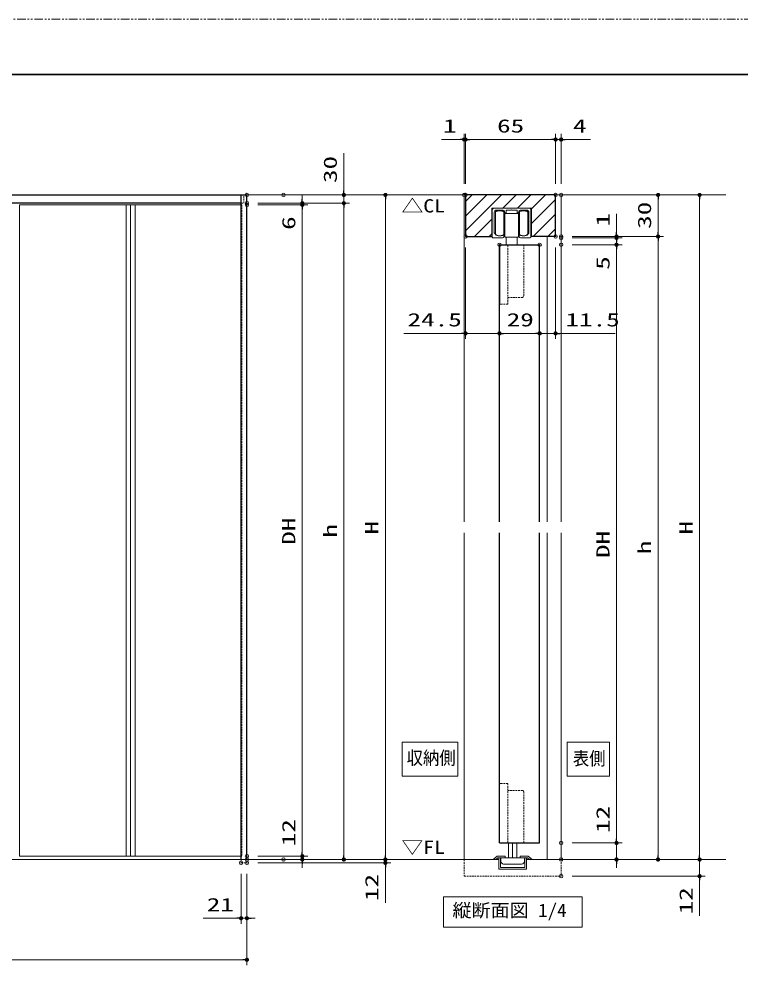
# Model space of a CAD drawing. Units: millimetres, scale not verified. Extents: x -1306 to 1306, y -607 to 607.
# Drawn here: x -743 to -222, y -95 to 594 of the extents above; entities that cross this region are included whole.
import ezdxf
from ezdxf.enums import TextEntityAlignment as Align

# ---------------------------------------------------------------- set-up
doc = ezdxf.new("R2010")
doc.units = ezdxf.units.MM
doc.header["$LTSCALE"] = 5
doc.header["$PDMODE"] = 32
doc.header["$PDSIZE"] = 2.5
doc.linetypes.add('USER1', pattern=[2.5, 1.25, -0.25, 0.25, -0.25, 0.25, -0.25])
doc.linetypes.add('USER2', pattern=[0.375, 0.25, -0.125])
for name, color, linetype, lineweight in [('0-1_線(黄)', 2, 'Continuous', 15), ('0-3_陰線', 4, 'USER1', 9), ('0-B_点線(水)', 4, 'USER2', 9), ('0-D_線(白)', 7, 'Continuous', 30), ('1-0_線(水)', 4, 'Continuous', 9), ('1-1_寸法線', 3, 'Continuous', 13), ('1-2_ハッチング', 6, 'Continuous', 9), ('1-4_DEFPOINTS', 7, 'Continuous', 5), ('1-5_0', 3, 'Continuous', 25), ('1-6_点線(黄)', 2, 'USER2', 15), ('1-7_図面枠', 7, 'Continuous', 35)]:
    doc.layers.add(name, color=color, linetype=linetype, lineweight=lineweight)
doc.styles.add('ＭＳ ゴシック', font='')
doc.styles.get('ＭＳ ゴシック').set_extended_font_data('MS Gothic')

# ---------------------------------------------------------------- blocks, each defined once
blk = doc.blocks.new('_DOT')
at = {"layer": '1-5_0'}
blk.add_line((-2.5, 0), (-5, 0), dxfattribs=at)
for points in [[(0, 0), (-2.5, 0), (-2.48, 0.313)], [(0, 0), (-2.48, -0.313), (-2.5, 0)], [(0, 0), (-2.48, 0.313), (-2.421, 0.622)], [(0, 0), (-2.421, -0.622), (-2.48, -0.313)], [(0, 0), (-2.421, 0.622), (-2.324, 0.92)], [(0, 0), (-2.324, -0.92), (-2.421, -0.622)], [(0, 0), (-2.324, 0.92), (-2.191, 1.204)], [(0, 0), (-2.191, -1.204), (-2.324, -0.92)], [(0, 0), (-2.191, 1.204), (-2.023, 1.469)], [(0, 0), (-2.023, -1.469), (-2.191, -1.204)], [(0, 0), (-2.023, 1.469), (-1.822, 1.711)], [(0, 0), (-1.822, -1.711), (-2.023, -1.469)], [(0, 0), (-1.822, 1.711), (-1.594, 1.926)], [(0, 0), (-1.594, -1.926), (-1.822, -1.711)], [(0, 0), (-1.594, 1.926), (-1.34, 2.111)], [(0, 0), (-1.34, -2.111), (-1.594, -1.926)], [(0, 0), (-1.34, 2.111), (-1.064, 2.262)], [(0, 0), (-1.064, -2.262), (-1.34, -2.111)], [(0, 0), (-1.064, 2.262), (-0.773, 2.378)], [(0, 0), (-0.773, -2.378), (-1.064, -2.262)], [(0, 0), (-0.773, 2.378), (-0.468, 2.456)], [(0, 0), (-0.468, -2.456), (-0.773, -2.378)], [(0, 0), (-0.468, 2.456), (-0.157, 2.495)], [(0, 0), (-0.157, -2.495), (-0.468, -2.456)], [(0, 0), (-0.157, 2.495), (0.157, 2.495)], [(0, 0), (0.157, -2.495), (-0.157, -2.495)], [(0, 0), (0.157, 2.495), (0.468, 2.456)], [(0, 0), (0.468, 2.456), (0.773, 2.378)], [(0, 0), (0.773, 2.378), (1.064, 2.262)], [(0, 0), (1.064, 2.262), (1.34, 2.111)], [(0, 0), (1.34, 2.111), (1.594, 1.926)], [(0, 0), (1.594, 1.926), (1.822, 1.711)], [(0, 0), (1.822, 1.711), (2.023, 1.469)], [(0, 0), (2.023, 1.469), (2.191, 1.204)], [(0, 0), (2.191, 1.204), (2.324, 0.92)], [(0, 0), (2.324, 0.92), (2.421, 0.622)], [(0, 0), (2.421, 0.622), (2.48, 0.313)], [(0, 0), (2.48, 0.313), (2.5, 0)], [(0, 0), (0.468, -2.456), (0.157, -2.495)], [(0, 0), (0.773, -2.378), (0.468, -2.456)], [(0, 0), (1.064, -2.262), (0.773, -2.378)], [(0, 0), (1.34, -2.111), (1.064, -2.262)], [(0, 0), (1.594, -1.926), (1.34, -2.111)], [(0, 0), (1.822, -1.711), (1.594, -1.926)], [(0, 0), (2.023, -1.469), (1.822, -1.711)], [(0, 0), (2.191, -1.204), (2.023, -1.469)], [(0, 0), (2.324, -0.92), (2.191, -1.204)], [(0, 0), (2.421, -0.622), (2.324, -0.92)], [(0, 0), (2.48, -0.313), (2.421, -0.622)], [(0, 0), (2.5, 0), (2.48, -0.313)]]:
    blk.add_solid(points, dxfattribs=at)

msp = doc.modelspace()

# ---------------------------------------------------------------- linework, layer by layer
at = {"layer": '0-1_線(黄)'}
for p, q in [((-1244.572, 467.006), (-232.32, 467.006)), ((-1244.572, -12.994), (-396.358, -12.994)), ((-376.358, -12.994), (-232.32, -12.994))]:
    msp.add_line(p, q, dxfattribs=at)
msp.add_lwpolyline([(-436.379, -39.994), (-336.153, -39.994), (-336.153, -61.829), (-436.379, -61.829)], close=True, dxfattribs=at)
at = {"layer": '0-3_陰線'}
msp.add_line((387.036, 594), (-1292.964, 594), dxfattribs=at)
at = {"layer": '0-B_点線(水)'}
for p, q in [((-582.428, 459.806), (-581.828, 459.806)), ((-581.828, 459.806), (-581.828, -10.594)), ((-389.858, 388.006), (-389.858, 431.006)), ((-378.358, 394.006), (-378.358, 431.006)), ((-389.858, 393.006), (-379.358, 393.006)), ((-394.858, 388.006), (-389.858, 388.006)), ((-395.858, 40.955), (-395.858, -0.995)), ((-389.909, 36.955), (-379.358, 36.955)), ((-378.358, 35.955), (-378.358, -0.995)), ((-582.428, -10.594), (-581.828, -10.594)), ((-582.428, -12.994), (-582.428, -15.394)), ((-578.228, -15.394), (-578.228, -12.994)), ((-582.428, -15.394), (-578.228, -15.394))]:
    msp.add_line(p, q, dxfattribs=at)
for points in [[(-582.428, 461.006), (-580.428, 461.006), (-580.428, 467.006)], [(-394.858, 41.955), (-389.858, 41.955), (-389.858, -0.995)], [(-395.858, 40.955), (-395.858, -0.995), (-378.358, -0.995)]]:
    msp.add_lwpolyline(points, dxfattribs=at)
for centre, start, end in [((-379.358, 394.006), 270, 0), ((-394.858, 389.006), 180, 270), ((-394.858, 40.955), 90, 180), ((-379.358, 35.955), 0, 90)]:
    msp.add_arc(centre, 1, start, end, dxfattribs=at)
at = {"layer": '0-D_線(白)'}
for p, q in [((-1229.428, 467.006), (-578.228, 467.006)), ((-582.428, -12.994), (-582.428, 467.006)), ((-578.228, -12.994), (-578.228, 467.006)), ((-582.428, 461.006), (-1225.228, 461.006)), ((-420.358, 437.006), (-401.408, 437.006)), ((-355.358, 437.006), (-372.808, 437.006)), ((-395.858, 431.006), (-366.858, 431.006)), ((-395.858, 431.006), (-378.358, 431.006)), ((-395.858, 431.006), (-395.858, 389.006)), ((-395.858, 231.006), (-395.858, 431.006)), ((-366.858, 231.006), (-366.858, 431.006)), ((-395.858, -0.995), (-395.858, 223.006)), ((-366.858, -0.995), (-366.858, 223.006)), ((-395.858, -0.995), (-366.858, -0.995))]:
    msp.add_line(p, q, dxfattribs=at)
msp.add_lwpolyline([(-355.358, 437.006), (-355.358, 467.006), (-420.358, 467.006), (-420.358, 437.006)], dxfattribs=at)
at = {"layer": '1-0_線(水)'}
for p, q in [((-421.358, 467.006), (-421.358, 231.006)), ((-351.358, 467.006), (-351.358, 231.006)), ((-582.428, 459.806), (-742.528, 459.806)), ((-401.108, 456.006), (-401.108, 436.506)), ((-374.608, 457.506), (-399.608, 457.506)), ((-393.208, 456.006), (-398.108, 456.006)), ((-392.208, 455.006), (-392.208, 454.306)), ((-391.008, 454.306), (-391.008, 455.706)), ((-387.408, 456.006), (-390.708, 456.006)), ((-387.108, 456.306), (-387.408, 456.006)), ((-383.208, 455.706), (-383.208, 454.306)), ((-382.008, 454.306), (-382.008, 455.006)), ((-376.108, 456.006), (-381.008, 456.006)), ((-373.108, 436.506), (-373.108, 456.006)), ((-399.608, 439.484), (-399.608, 454.506)), ((-398.708, 454.606), (-398.708, 438.406)), ((-392.708, 454.606), (-392.658, 454.606)), ((-392.708, 454.606), (-392.708, 438.406)), ((-392.708, 451.506), (-392.108, 451.506)), ((-382.108, 453.506), (-392.108, 453.506)), ((-392.108, 453.506), (-392.108, 436.506)), ((-391.308, 454.006), (-391.908, 454.006)), ((-382.308, 454.006), (-382.908, 454.006)), ((-382.108, 453.506), (-382.108, 436.506)), ((-381.508, 451.506), (-382.108, 451.506)), ((-375.508, 454.606), (-375.458, 454.606)), ((-375.508, 454.606), (-375.508, 438.406)), ((-374.608, 454.506), (-374.608, 439.484)), ((-392.708, 441.506), (-392.108, 441.506)), ((-381.508, 441.506), (-382.108, 441.506)), ((-393.608, 436.006), (-400.608, 436.006)), ((-398.708, 438.406), (-398.658, 438.406)), ((-392.608, 438.006), (-392.608, 437.006)), ((-382.108, 436.506), (-392.108, 436.506)), ((-391.108, 436.506), (-391.108, 431.006)), ((-383.108, 436.506), (-383.108, 431.006)), ((-381.608, 437.006), (-381.608, 438.006)), ((-373.608, 436.006), (-380.608, 436.006)), ((-361.358, 437.006), (-361.358, 231.006)), ((-421.358, 223.006), (-421.358, -12.994)), ((-361.358, 223.006), (-361.358, -12.994)), ((-351.358, 223.006), (-351.358, -12.994)), ((-389.358, -0.995), (-389.358, -11.714)), ((-386.358, -0.995), (-386.358, -11.714)), ((-383.358, -0.995), (-383.358, -11.714)), ((-742.528, -10.594), (-582.428, -10.594)), ((-397.558, -10.485), (-400.369, -12.994)), ((-397.555, -10.485), (-391.858, -10.485)), ((-397.098, -11.685), (-394.858, -11.685)), ((-396.358, -11.685), (-396.358, -19.985)), ((-395.158, -11.685), (-395.158, -18.785)), ((-394.858, -11.685), (-394.858, -14.285)), ((-394.858, -11.685), (-377.858, -11.685)), ((-391.858, -10.485), (-391.858, -11.685)), ((-380.858, -10.485), (-377.858, -10.485)), ((-380.858, -10.485), (-380.858, -11.685)), ((-377.858, -11.685), (-377.858, -14.285)), ((-377.858, -11.685), (-375.616, -11.685)), ((-377.558, -11.685), (-377.558, -18.785)), ((-376.358, -11.685), (-376.358, -19.985)), ((-375.616, -11.685), (-374.149, -12.994)), ((-374.149, -12.994), (-372.347, -12.994)), ((-395.158, -18.785), (-377.558, -18.785)), ((-392.858, -16.285), (-379.858, -16.285))]:
    msp.add_line(p, q, dxfattribs=at)
for points in [[(-392.708, 454.606), (-392.754, 454.762), (-392.889, 454.913), (-393.11, 455.056), (-393.41, 455.184), (-393.78, 455.295), (-394.208, 455.385), (-394.682, 455.451), (-395.187, 455.492), (-395.708, 455.506), (-396.229, 455.492), (-396.734, 455.451), (-397.208, 455.385), (-397.637, 455.295), (-398.007, 455.184), (-398.306, 455.056), (-398.527, 454.913), (-398.663, 454.762), (-398.708, 454.606), (-398.658, 454.606)], [(-383.508, 456.006), (-386.808, 456.006), (-387.108, 456.306)], [(-375.508, 454.606), (-375.554, 454.762), (-375.689, 454.913), (-375.91, 455.056), (-376.21, 455.184), (-376.58, 455.295), (-377.008, 455.385), (-377.482, 455.451), (-377.987, 455.492), (-378.508, 455.506), (-379.029, 455.492), (-379.534, 455.451), (-380.008, 455.385), (-380.437, 455.295), (-380.807, 455.184), (-381.106, 455.056), (-381.327, 454.913), (-381.463, 454.762), (-381.508, 454.606), (-381.458, 454.606)], [(-381.508, 454.606), (-381.508, 438.406), (-381.458, 438.406)], [(-398.708, 438.406), (-398.663, 438.249), (-398.527, 438.098), (-398.306, 437.956), (-398.007, 437.827), (-397.637, 437.716), (-397.208, 437.626), (-396.734, 437.56), (-396.229, 437.519), (-395.708, 437.506), (-395.187, 437.519), (-394.682, 437.56), (-394.208, 437.626), (-393.78, 437.716), (-393.41, 437.827), (-393.11, 437.956), (-392.889, 438.098), (-392.754, 438.249), (-392.708, 438.406), (-392.658, 438.406)], [(-381.508, 438.406), (-381.463, 438.249), (-381.327, 438.098), (-381.106, 437.956), (-380.807, 437.827), (-380.437, 437.716), (-380.008, 437.626), (-379.534, 437.56), (-379.029, 437.519), (-378.508, 437.506), (-377.987, 437.519), (-377.482, 437.56), (-377.008, 437.626), (-376.58, 437.716), (-376.21, 437.827), (-375.91, 437.956), (-375.689, 438.098), (-375.554, 438.249), (-375.508, 438.406), (-375.458, 438.406)], [(-397.101, -11.685), (-398.568, -12.994), (-400.369, -12.994)], [(-380.858, -10.485), (-375.158, -10.485), (-372.358, -12.985)]]:
    msp.add_lwpolyline(points, dxfattribs=at)
for centre, radius, start, end in [((-399.608, 456.006), 1.5, 90, 180), ((-398.108, 454.506), 1.5, 90, 180), ((-393.208, 455.006), 1, 0, 90), ((-390.708, 455.706), 0.3, 90, 180), ((-383.508, 455.706), 0.3, 0, 90), ((-381.008, 455.006), 1, 90, 180), ((-376.108, 454.506), 1.5, 0, 90), ((-374.608, 456.006), 1.5, 0, 90), ((-391.908, 454.306), 0.3, 180, 270), ((-391.308, 454.306), 0.3, 270, 0), ((-382.908, 454.306), 0.3, 180, 270), ((-382.308, 454.306), 0.3, 270, 0), ((-400.608, 436.506), 0.5, 180, 270), ((-399.308, 439.484), 0.3, 180, 220.01096), ((-395.708, 442.506), 5, 220.00804, 301.8906), ((-393.608, 437.006), 1, 270, 0), ((-392.908, 438.006), 0.3, 0, 121.89403), ((-381.308, 438.006), 0.3, 58.10597, 180), ((-380.608, 437.006), 1, 180, 270), ((-378.508, 442.506), 5, 238.1094, 319.99196), ((-373.608, 436.506), 0.5, 270, 0), ((-392.858, -14.285), 2, 180, 270), ((-379.858, -14.285), 2, 270, 0)]:
    msp.add_arc(centre, radius, start, end, dxfattribs=at)
at = {"layer": '1-1_寸法線'}
for p, q in [((-421.358, 475.006), (-421.358, 511.006)), ((-420.358, 475.006), (-420.358, 511.006)), ((-420.358, 475.006), (-420.358, 511.006)), ((-355.358, 475.006), (-355.358, 511.006)), ((-355.358, 475.006), (-355.358, 511.006)), ((-351.358, 475.006), (-351.358, 511.006)), ((-424.358, 507.006), (-437.739, 507.006)), ((-420.358, 507.006), (-421.358, 507.006)), ((-417.358, 507.006), (-358.358, 507.006)), ((-417.358, 507.006), (-414.358, 507.006)), ((-358.358, 507.006), (-361.358, 507.006)), ((-355.358, 507.006), (-351.358, 507.006)), ((-348.358, 507.006), (-330.216, 507.006)), ((-508.228, 470.006), (-508.228, 497.196)), ((-570.228, 467.006), (-504.228, 467.006)), ((-543.828, 467.006), (-474.228, 467.006)), ((-538.228, 464.006), (-538.228, 467.006)), ((-508.228, 461.006), (-508.228, 467.006)), ((-478.228, 464.006), (-478.228, -9.994)), ((-347.358, 467.006), (-277.358, 467.006)), ((-343.358, 467.006), (-247.358, 467.006)), ((-281.358, 464.006), (-281.358, 440.006)), ((-251.358, 464.006), (-251.358, -9.994)), ((-742.528, -10.594), (-742.528, 459.806)), ((-665.328, 459.806), (-665.328, -10.594)), ((-662.178, 459.806), (-662.178, -10.594)), ((-659.028, 459.806), (-659.028, -10.594)), ((-570.228, 461.006), (-504.228, 461.006)), ((-570.228, 461.006), (-504.228, 461.006)), ((-570.228, 461.006), (-534.228, 461.006)), ((-570.228, 459.806), (-534.228, 459.806)), ((-570.228, 459.806), (-534.228, 459.806)), ((-538.228, 461.006), (-538.228, 459.806)), ((-538.228, 456.806), (-538.228, -7.594)), ((-538.228, 456.806), (-538.228, 439.615)), ((-508.228, 458.006), (-508.228, -9.994)), ((-508.228, 458.006), (-508.228, 455.006)), ((-311.358, 440.006), (-311.358, 453.387)), ((-311.358, 439.006), (-311.358, 442.006)), ((-343.358, 437.006), (-277.358, 437.006)), ((-343.358, 437.006), (-277.358, 437.006)), ((-343.358, 437.006), (-307.358, 437.006)), ((-343.358, 436.006), (-307.358, 436.006)), ((-343.358, 436.006), (-307.358, 436.006)), ((-311.358, 436.006), (-311.358, 437.006)), ((-311.358, 436.006), (-311.358, 431.006)), ((-281.358, 434.006), (-281.358, -9.994)), ((-420.358, 429.006), (-420.358, 363.006)), ((-355.358, 429.006), (-355.358, 363.006)), ((-343.358, 431.006), (-307.358, 431.006)), ((-343.358, 431.006), (-307.358, 431.006)), ((-311.358, 433.006), (-311.358, 430.006)), ((-311.358, 428.006), (-311.358, 2.005)), ((-311.358, 428.006), (-311.358, 410.339)), ((-395.858, 423.006), (-395.858, 363.006)), ((-395.858, 423.006), (-395.858, 363.006)), ((-366.858, 423.006), (-366.858, 363.006)), ((-366.858, 423.006), (-366.858, 363.006)), ((-423.358, 367.006), (-464.835, 367.006)), ((-395.858, 367.006), (-420.358, 367.006)), ((-392.858, 367.006), (-389.858, 367.006)), ((-392.858, 367.006), (-369.858, 367.006)), ((-369.858, 367.006), (-372.858, 367.006)), ((-366.858, 367.006), (-355.358, 367.006)), ((-352.358, 367.006), (-312.311, 367.006)), ((-311.358, 2.005), (-311.358, 27.767)), ((-538.228, -7.594), (-538.228, 18.167)), ((-343.358, -0.995), (-307.358, -0.995)), ((-343.358, -0.995), (-307.358, -0.995)), ((-311.358, -12.994), (-311.358, -0.995)), ((-570.228, -10.594), (-534.228, -10.594)), ((-570.228, -10.594), (-534.228, -10.594)), ((-570.228, -12.994), (-504.228, -12.994)), ((-570.228, -12.994), (-534.228, -12.994)), ((-543.828, -12.994), (-474.228, -12.994)), ((-543.828, -12.994), (-474.228, -12.994)), ((-538.228, -12.994), (-538.228, -10.594)), ((-478.228, -9.994), (-478.228, -6.994)), ((-478.228, -12.994), (-478.228, -15.394)), ((-343.358, -12.994), (-247.358, -12.994)), ((-343.358, -12.994), (-277.358, -12.994)), ((-343.358, -12.994), (-307.358, -12.994)), ((-343.358, -12.994), (-247.358, -12.994)), ((-251.358, -9.994), (-251.358, -6.994)), ((-251.358, -12.994), (-251.358, -24.994)), ((-570.228, -15.394), (-474.228, -15.394)), ((-538.228, -15.994), (-538.228, -18.994)), ((-478.228, -18.394), (-478.228, -44.156)), ((-311.358, -15.994), (-311.358, -18.994)), ((-582.428, -23.394), (-582.428, -59.394)), ((-578.228, -23.394), (-578.228, -89.394)), ((-578.228, -23.394), (-578.228, -59.394)), ((-343.358, -24.994), (-247.358, -24.994)), ((-251.358, -27.994), (-251.358, -53.756)), ((-585.428, -55.394), (-609.761, -55.394)), ((-578.228, -55.394), (-582.428, -55.394)), ((-575.228, -55.394), (-572.228, -55.394)), ((-581.228, -85.394), (-1226.428, -85.394))]:
    msp.add_line(p, q, dxfattribs=at)
for points in [[(-372.808, 437.006), (-372.808, 457.506), (-401.408, 457.506), (-401.408, 437.006)], [(-396.358, -12.994), (-396.358, -19.985), (-376.358, -19.985), (-376.358, -12.994)]]:
    msp.add_lwpolyline(points, dxfattribs=at)
for points in [[(-466.212, 47.302), (-466.212, 71.82), (-425.927, 71.82), (-425.927, 47.302)], [(-347.004, 47.302), (-347.004, 71.82), (-316.317, 71.82), (-316.317, 47.302)]]:
    msp.add_lwpolyline(points, close=True, dxfattribs=at)
msp.add_arc((-374.908, 439.484), 0.3, 319.98904, 0, dxfattribs=at)
at = {"layer": '1-2_ハッチング'}
for p, q in [((-420.358, 462.339), (-415.692, 467.006)), ((-420.358, 451.733), (-405.086, 467.006)), ((-420.358, 441.126), (-394.479, 467.006)), ((-393.372, 457.506), (-383.872, 467.006)), ((-382.766, 457.506), (-373.266, 467.006)), ((-372.808, 456.856), (-362.659, 467.006)), ((-372.808, 446.25), (-355.358, 463.7)), ((-413.872, 437.006), (-401.408, 449.47)), ((-371.446, 437.006), (-355.358, 453.093)), ((-360.839, 437.006), (-355.358, 442.487)), ((-403.266, 437.006), (-401.408, 438.863))]:
    msp.add_line(p, q, dxfattribs=at)
at = {"layer": '1-4_DEFPOINTS'}
for p in [(-421.358, 507.006), (-355.358, 507.006), (-351.358, 507.006), (-578.228, 467.006), (-578.228, 461.006), (-551.828, 467.006), (-508.228, 467.006), (-421.358, 467.006), (-420.358, 467.006), (-355.358, 467.006), (-355.358, 467.006), (-351.358, 467.006), (-351.358, 467.006), (-578.228, 459.806), (-538.228, 459.806), (-420.358, 437.006), (-355.358, 437.006), (-351.358, 437.006), (-351.358, 436.006), (-311.358, 436.006), (-281.358, 437.006), (-395.858, 431.006), (-366.858, 431.006), (-351.358, 431.006), (-311.358, 431.006), (-395.858, 367.006), (-366.858, 367.006), (-355.358, 367.006), (-351.358, -0.995), (-311.358, -0.995), (-578.228, -10.594), (-578.228, -12.994), (-551.828, -12.994), (-538.228, -10.594), (-538.228, -12.994), (-508.228, -12.994), (-478.228, -12.994), (-351.358, -12.994), (-311.358, -12.994), (-281.358, -12.994), (-251.358, -12.994), (-582.428, -15.394), (-578.228, -15.394), (-578.228, -15.394), (-478.228, -15.394), (-351.358, -24.994), (-251.358, -24.994), (-578.228, -55.394)]:
    msp.add_point(p, dxfattribs=at)
at = {"layer": '1-6_点線(黄)'}
for p, q in [((-421.358, -12.994), (-421.358, -24.994)), ((-351.358, -12.994), (-351.358, -24.994)), ((-421.358, -24.994), (-351.358, -24.994))]:
    msp.add_line(p, q, dxfattribs=at)
at = {"layer": '1-7_図面枠'}
msp.add_lwpolyline([(-1252.964, -554), (347.036, -554), (347.036, 554), (-1252.964, 554)], close=True, dxfattribs=at)

# ---------------------------------------------------------------- block references
at = {"layer": '1-1_寸法線', "xscale": 0.6, "yscale": 0.6}
for p in [(-421.358, 507.006), (-355.358, 507.006), (-355.358, 507.006), (-420.358, 367.006), (-366.858, 367.006), (-366.858, 367.006), (-582.428, -55.394), (-578.228, -85.394)]:
    msp.add_blockref('_DOT', p, dxfattribs=at)
for p, rotation in [((-420.358, 507.006), 180), ((-420.358, 507.006), 180), ((-351.358, 507.006), 180), ((-508.228, 467.006), 270), ((-478.228, 467.006), 90), ((-281.358, 467.006), 90), ((-251.358, 467.006), 90), ((-538.228, 461.006), 270), ((-508.228, 461.006), 90), ((-508.228, 461.006), 90), ((-538.228, 459.806), 90), ((-538.228, 459.806), 90), ((-311.358, 437.006), 270), ((-311.358, 436.006), 270), ((-311.358, 436.006), 90), ((-281.358, 437.006), 270), ((-281.358, 437.006), 90), ((-311.358, 431.006), 90), ((-311.358, 431.006), 90), ((-395.858, 367.006), 180), ((-395.858, 367.006), 180), ((-355.358, 367.006), 180), ((-311.358, -0.995), 270), ((-311.358, -0.995), 270), ((-538.228, -10.594), 270), ((-538.228, -10.594), 270), ((-538.228, -12.994), 90), ((-508.228, -12.994), 270), ((-478.228, -12.994), 270), ((-478.228, -12.994), 270), ((-311.358, -12.994), 90), ((-281.358, -12.994), 270), ((-251.358, -12.994), 270), ((-251.358, -12.994), 270), ((-478.228, -15.394), 90), ((-251.358, -24.994), 90), ((-578.228, -55.394), 180)]:
    msp.add_blockref('_DOT', p, dxfattribs=dict(at, rotation=rotation))

# ---------------------------------------------------------------- texts
at = {"layer": '0-1_線(黄)', "style": 'ＭＳ ゴシック'}
for s, width, p in [('△CL', 1.2, (-466.604, 451.431)), ('▽FL', 1.2, (-466.641, -11.771)), ('縦断面図 1/4', 1.05, (-429.824, -57.373))]:
    msp.add_text(s, height=9.604, dxfattribs=dict(at, width=width)).set_placement(p, align=Align.BOTTOM_LEFT)
at = {"layer": '1-1_寸法線', "style": 'ＭＳ ゴシック'}
for s, width, p in [('1', 1.5, (-436.597, 509.155)), ('65', 1.5, (-397.62, 509.155)), ('4', 1.5, (-342.787, 509.155)), ('24.5', 1.5, (-462.263, 369.155)), ('29', 1.5, (-390.644, 369.155)), ('11.5', 1.5, (-348.216, 369.155)), ('収納側', 0.9, (-462.907, 52.688)), ('表側', 0.9, (-342.885, 52.32)), ('21', 1.5, (-607.19, -53.245))]:
    msp.add_text(s, height=9.604, dxfattribs=dict(at, width=width)).set_placement(p, align=Align.BOTTOM_LEFT)
at = {"layer": '1-1_寸法線', "style": 'ＭＳ ゴシック', "width": 1.5}
for s, p in [('30', (-510.377, 475.577)), ('30', (-283.508, 442.482)), ('6', (-540.377, 441.71)), ('1', (-313.508, 444.148)), ('5', (-313.508, 412.91)), ('DH', (-540.377, 214.367)), ('h', (-510.377, 219.482)), ('H', (-480.377, 221.767)), ('H', (-253.508, 221.767)), ('DH', (-313.508, 204.767)), ('h', (-283.508, 207.482)), ('12', (-313.508, 6.148)), ('12', (-540.377, -3.452)), ('12', (-480.377, -43.013)), ('12', (-253.508, -52.613))]:
    msp.add_text(s, height=9.604, rotation=90, dxfattribs=at).set_placement(p, align=Align.BOTTOM_LEFT)

doc.saveas('drawing.dxf')
